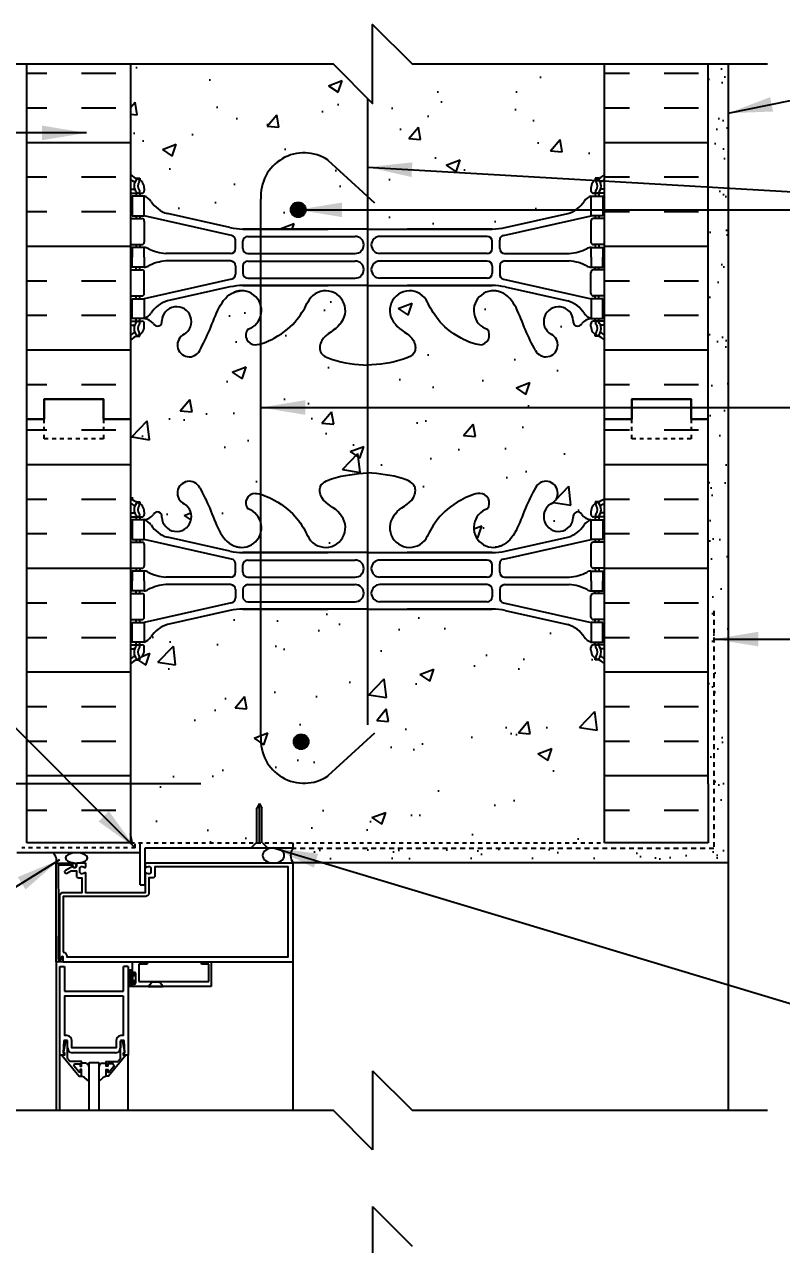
# Model space of a CAD drawing. Header units: inches. Extents: x -6.4 to 48.3, y 55.7 to 149.3.
# Drawn here: x 12.73 to 31.9, y 118.05 to 148.94 of the extents above; entities that cross this region are included whole.
import ezdxf

# ---------------------------------------------------------------- set-up
doc = ezdxf.new("R2010")
doc.units = ezdxf.units.IN
doc.header["$LTSCALE"] = 0.5
doc.header["$MEASUREMENT"] = 0
doc.linetypes.add('DASHED2', pattern=[0.375, 0.25, -0.125])
for name, color, linetype in [('HATCH', 12, 'Continuous'), ('LINE18', 9, 'Continuous'), ('line25', 2, 'Continuous'), ('LINE50', 5, 'Continuous'), ('LINE65', 3, 'Continuous'), ('LINE9', 9, 'Continuous'), ('TEXT', 4, 'Continuous'), ('Web_Edge', 9, 'Continuous')]:
    doc.layers.add(name, color=color, linetype=linetype)
doc.styles.add('DIM', font='romans.shx', dxfattribs={"width": 0.7})
doc.dimstyles.new('ext_12', dxfattribs={"dimscale": 12, "dimtxt": 0.09375, "dimasz": 0.09375, "dimexe": 0.09375, "dimexo": 0.0625, "dimgap": 0.0625, "dimtad": 1, "dimdec": 1, "dimzin": 2, "dimdsep": 46, "dimlunit": 4, "dimtxsty": 'DIM', "dimcen": 0.09, "dimdle": 0.09375, "dimclrt": 4, "dimadec": 0, "dimazin": 0, "dimtfac": 1, "dimtdec": 1, "dimtmove": 1, "dimatfit": 3, "dimfxl": 1, "dimfrac": 2, "dimtolj": 1, "dimtzin": 0, "dimarcsym": 0})
doc.dimstyles.new('ext_8', dxfattribs={"dimscale": 8, "dimtxt": 0.09375, "dimasz": 0.09375, "dimexe": 0.09375, "dimexo": 0.0625, "dimgap": 0.0625, "dimtad": 1, "dimdec": 1, "dimzin": 3, "dimdsep": 46, "dimlunit": 4, "dimtxsty": 'DIM', "dimcen": 0.09, "dimdle": 0.09375, "dimclrt": 4, "dimadec": 0, "dimazin": 0, "dimtfac": 1, "dimtdec": 1, "dimtmove": 2, "dimatfit": 3, "dimfxl": 1, "dimfrac": 2, "dimtolj": 1, "dimtzin": 0, "dimarcsym": 0})

# ---------------------------------------------------------------- blocks, each defined once
blk = doc.blocks.new('*D4')
at = {"layer": 'Defpoints', "color": 0, "transparency": 16777216}
for p in [(11.01, 129.715), (17.698, 129.715), (12.541, 128.215)]:
    blk.add_point(p, dxfattribs=at)
at = {"layer": 'TEXT', "color": 0, "lineweight": -2, "transparency": 16777216}
for p, q in [((11.01, 130.465), (11.01, 131.215)), ((17.198, 129.715), (10.26, 129.715)), ((11.01, 128.215), (11.01, 129.715)), ((12.041, 128.215), (10.26, 128.215)), ((11.01, 127.465), (11.01, 126.715))]:
    blk.add_line(p, q, dxfattribs=at)
at = {"layer": 'TEXT', "color": 0, "transparency": 16777216}
for points in [[(10.885, 130.465), (11.135, 130.465), (11.01, 129.715)], [(10.885, 127.465), (11.135, 127.465), (11.01, 128.215)]]:
    blk.add_solid(points, dxfattribs=at)
at = {"layer": 'TEXT', "color": 4, "transparency": 16777216, "insert": (8.574, 128.965), "char_height": 0.75, "attachment_point": 5, "rotation": 90, "style": 'DIM'}
blk.add_mtext('\\A1;1 1/2" \\P (38mm)MIN. \\PCOVER', dxfattribs=at)

msp = doc.modelspace()

# ---------------------------------------------------------------- hatches: boundary and pattern name
at = {"layer": 'HATCH'}
h = msp.add_hatch(dxfattribs=at)
h.set_pattern_fill('AR-CONC', color=256, scale=0.5)
h.paths.add_polyline_path([(27.416, 132.752, 0.088416), (27.27, 132.85), (27.18, 132.85), (27.18, 132.891, -0.249069), (27.07, 133.098), (27.07, 133.166, -0.414214), (27.133, 133.228), (27.18, 133.228), (27.18, 133.298), (27.075, 133.298, -0.155529), (26.899, 133.433, 0.180914), (26.482, 133.744), (24.901, 134.097, 0.054974), (24.574, 134.133), (21.416, 134.133), (18.258, 134.133, 0.054974), (17.931, 134.097), (16.351, 133.744, 0.180914), (15.933, 133.433, -0.155529), (15.757, 133.298), (15.652, 133.298), (15.652, 133.228), (15.7, 133.228, -0.414214), (15.762, 133.166), (15.762, 133.098, -0.249069), (15.652, 132.891), (15.652, 132.85), (15.562, 132.85, 0.088416), (15.416, 132.752), (15.416, 128.215), (18.616, 128.215), (18.616, 129.095), (18.679, 129.215), (18.741, 129.095), (18.741, 128.215), (27.416, 128.215)])
edge = h.paths.add_edge_path()
edge.add_arc((27.07, 140.584), 0.5, 46.2109, 66.4218)
edge.add_line((27.27, 141.042), (27.18, 141.042))
edge.add_line((27.18, 141.042), (27.18, 141.084))
edge.add_arc((27.32, 141.291), 0.25, 180, 235.9442, ccw=False)
edge.add_line((27.07, 141.291), (27.07, 141.358))
edge.add_arc((27.133, 141.358), 0.0625, 90, 180, ccw=False)
edge.add_line((27.133, 141.421), (27.18, 141.421))
edge.add_line((27.18, 141.421), (27.18, 141.491))
edge.add_line((27.18, 141.491), (27.075, 141.491))
edge.add_arc((27.113, 141.141), 0.352, 96.1291, 141.5331)
edge.add_arc((26.735, 141.41), 0.113, 167.8156, 334.0569, ccw=False)
edge.add_arc((26.25, 141.414), 0.375, 2.9237, 239.8675)
edge.add_arc((25.93, 140.821), 0.3, -152.403, 63.9425, ccw=False)
edge.add_spline(control_points=[(25.664, 140.682), (25.578, 140.848), (25.325, 141.339), (25.131, 142.019), (24.805, 142.15)], knot_values=[0, 0, 0, 0, 0.579211, 1.703896, 1.703896, 1.703896, 1.703896], degree=3, periodic=0)
edge.add_spline(control_points=[(24.805, 142.15), (24.756, 142.17), (24.701, 142.182), (24.645, 142.191)], knot_values=[1.703896, 1.703896, 1.703896, 1.703896, 1.875321, 1.875321, 1.875321, 1.875321], degree=3, periodic=0)
edge.add_arc((24.604, 141.692), 0.5, 85.2926, 251.7937)
edge.add_arc((24.257, 141.068), 0.242, -90, 38.2327, ccw=False)
edge.add_spline(control_points=[(24.257, 140.826), (24.136, 140.824), (23.317, 141.175), (23.072, 141.622), (22.932, 141.902)], knot_values=[0.038125, 0.038125, 0.038125, 0.038125, 0.320663, 1.237398, 1.237398, 1.237398, 1.237398], degree=3, periodic=0)
edge.add_spline(control_points=[(22.923, 141.921), (22.926, 141.915), (22.929, 141.909), (22.932, 141.902)], knot_values=[1.237398, 1.237398, 1.237398, 1.237398, 1.258119, 1.258119, 1.258119, 1.258119], degree=3, periodic=0)
edge.add_arc((22.479, 141.692), 0.5, 28.0183, 224.1875)
edge.add_spline(control_points=[(22.12, 141.344), (22.228, 141.181), (22.588, 141.09), (22.664, 140.595), (22.116, 140.359), (21.712, 140.33), (21.416, 140.309)], knot_values=[0.229407, 0.229407, 0.229407, 0.229407, 0.844432, 1.128849, 1.464331, 2.389004, 2.389004, 2.389004, 2.389004], degree=3, periodic=0)
edge.add_spline(control_points=[(21.416, 140.309), (21.12, 140.33), (20.716, 140.359), (20.168, 140.595), (20.245, 141.09), (20.605, 141.181), (20.712, 141.344)], knot_values=[0.229407, 0.229407, 0.229407, 0.229407, 1.15408, 1.489562, 1.773979, 2.389004, 2.389004, 2.389004, 2.389004], degree=3, periodic=0)
edge.add_arc((20.354, 141.692), 0.5, 315.8125, 511.9817)
edge.add_spline(control_points=[(19.909, 141.921), (19.906, 141.915), (19.903, 141.909), (19.9, 141.902)], knot_values=[1.237398, 1.237398, 1.237398, 1.237398, 1.258119, 1.258119, 1.258119, 1.258119], degree=3, periodic=0)
edge.add_spline(control_points=[(19.9, 141.902), (19.76, 141.622), (19.515, 141.175), (18.696, 140.824), (18.575, 140.826)], knot_values=[0.038125, 0.038125, 0.038125, 0.038125, 0.95486, 1.237398, 1.237398, 1.237398, 1.237398], degree=3, periodic=0)
edge.add_arc((18.575, 141.068), 0.242, 141.7673, 270, ccw=False)
edge.add_arc((18.229, 141.692), 0.5, 288.2063, 454.7074)
edge.add_spline(control_points=[(18.188, 142.191), (18.131, 142.182), (18.077, 142.17), (18.027, 142.15)], knot_values=[1.703896, 1.703896, 1.703896, 1.703896, 1.875321, 1.875321, 1.875321, 1.875321], degree=3, periodic=0)
edge.add_spline(control_points=[(18.027, 142.15), (17.701, 142.019), (17.507, 141.339), (17.254, 140.848), (17.168, 140.682)], knot_values=[0, 0, 0, 0, 1.124685, 1.703896, 1.703896, 1.703896, 1.703896], degree=3, periodic=0)
edge.add_arc((16.902, 140.821), 0.3, 116.0575, 333.0631, ccw=False)
edge.add_arc((16.582, 141.414), 0.375, 300.1325, 537.0763)
edge.add_arc((16.097, 141.41), 0.113, -154.0569, 12.1844, ccw=False)
edge.add_arc((15.72, 141.141), 0.352, 38.4669, 83.8709)
edge.add_line((15.757, 141.491), (15.652, 141.491))
edge.add_line((15.652, 141.491), (15.652, 141.421))
edge.add_line((15.652, 141.421), (15.7, 141.421))
edge.add_arc((15.7, 141.358), 0.0625, 0, 90, ccw=False)
edge.add_line((15.762, 141.358), (15.762, 141.291))
edge.add_arc((15.512, 141.291), 0.25, 304.0558, 360, ccw=False)
edge.add_line((15.652, 141.084), (15.652, 141.042))
edge.add_line((15.652, 141.042), (15.562, 141.042))
edge.add_arc((15.762, 140.584), 0.5, 113.5782, 133.7891)
edge.add_line((15.416, 140.945), (15.416, 138.945))
edge.add_line((15.416, 138.945), (15.416, 136.945))
edge.add_arc((15.762, 137.306), 0.5, 226.2109, 246.4218)
edge.add_line((15.562, 136.847), (15.652, 136.847))
edge.add_line((15.652, 136.847), (15.652, 136.806))
edge.add_arc((15.512, 136.598), 0.25, 0, 55.9442, ccw=False)
edge.add_line((15.762, 136.598), (15.762, 136.531))
edge.add_arc((15.7, 136.531), 0.0625, -90, 0, ccw=False)
edge.add_line((15.7, 136.468), (15.652, 136.468))
edge.add_line((15.652, 136.468), (15.652, 136.398))
edge.add_line((15.652, 136.398), (15.757, 136.398))
edge.add_arc((15.72, 136.748), 0.352, 276.1291, 321.5331)
edge.add_arc((16.097, 136.48), 0.113, -12.1844, 154.0569, ccw=False)
edge.add_arc((16.582, 136.475), 0.375, 182.9237, 419.8675)
edge.add_arc((16.902, 137.069), 0.3, 27.597, 243.9425, ccw=False)
edge.add_spline(control_points=[(17.168, 137.208), (17.254, 137.041), (17.507, 136.551), (17.701, 135.87), (18.027, 135.739)], knot_values=[0, 0, 0, 0, 0.579211, 1.703896, 1.703896, 1.703896, 1.703896], degree=3, periodic=0)
edge.add_spline(control_points=[(18.027, 135.739), (18.077, 135.719), (18.131, 135.707), (18.188, 135.699)], knot_values=[1.703896, 1.703896, 1.703896, 1.703896, 1.875321, 1.875321, 1.875321, 1.875321], degree=3, periodic=0)
edge.add_arc((18.229, 136.197), 0.5, 265.2926, 431.7937)
edge.add_arc((18.575, 136.822), 0.242, 90, 218.2327, ccw=False)
edge.add_spline(control_points=[(18.575, 137.064), (18.696, 137.066), (19.515, 136.714), (19.76, 136.267), (19.9, 135.987)], knot_values=[0.038125, 0.038125, 0.038125, 0.038125, 0.320663, 1.237398, 1.237398, 1.237398, 1.237398], degree=3, periodic=0)
edge.add_spline(control_points=[(19.909, 135.968), (19.906, 135.974), (19.903, 135.981), (19.9, 135.987)], knot_values=[1.237398, 1.237398, 1.237398, 1.237398, 1.258119, 1.258119, 1.258119, 1.258119], degree=3, periodic=0)
edge.add_arc((20.354, 136.197), 0.5, 208.0183, 404.1875)
edge.add_spline(control_points=[(20.712, 136.545), (20.605, 136.708), (20.245, 136.799), (20.168, 137.295), (20.716, 137.53), (21.12, 137.559), (21.416, 137.58)], knot_values=[0.229407, 0.229407, 0.229407, 0.229407, 0.844432, 1.128849, 1.464331, 2.389004, 2.389004, 2.389004, 2.389004], degree=3, periodic=0)
edge.add_spline(control_points=[(21.416, 137.58), (21.712, 137.559), (22.116, 137.53), (22.664, 137.295), (22.588, 136.799), (22.228, 136.708), (22.12, 136.545)], knot_values=[0.229407, 0.229407, 0.229407, 0.229407, 1.15408, 1.489562, 1.773979, 2.389004, 2.389004, 2.389004, 2.389004], degree=3, periodic=0)
edge.add_arc((22.479, 136.197), 0.5, 135.8125, 331.9817)
edge.add_spline(control_points=[(22.923, 135.968), (22.926, 135.974), (22.929, 135.981), (22.932, 135.987)], knot_values=[1.237398, 1.237398, 1.237398, 1.237398, 1.258119, 1.258119, 1.258119, 1.258119], degree=3, periodic=0)
edge.add_spline(control_points=[(22.932, 135.987), (23.072, 136.267), (23.317, 136.714), (24.136, 137.066), (24.257, 137.064)], knot_values=[0.038125, 0.038125, 0.038125, 0.038125, 0.95486, 1.237398, 1.237398, 1.237398, 1.237398], degree=3, periodic=0)
edge.add_arc((24.257, 136.822), 0.242, -38.2327, 90, ccw=False)
edge.add_arc((24.604, 136.197), 0.5, 108.2063, 274.7074)
edge.add_spline(control_points=[(24.645, 135.699), (24.701, 135.707), (24.756, 135.719), (24.805, 135.739)], knot_values=[1.703896, 1.703896, 1.703896, 1.703896, 1.875321, 1.875321, 1.875321, 1.875321], degree=3, periodic=0)
edge.add_spline(control_points=[(24.805, 135.739), (25.131, 135.87), (25.325, 136.551), (25.578, 137.041), (25.664, 137.208)], knot_values=[0, 0, 0, 0, 1.124685, 1.703896, 1.703896, 1.703896, 1.703896], degree=3, periodic=0)
edge.add_arc((25.93, 137.069), 0.3, -63.9425, 153.0631, ccw=False)
edge.add_arc((26.25, 136.475), 0.375, 120.1325, 357.0763)
edge.add_arc((26.735, 136.48), 0.113, 25.9431, 192.1844, ccw=False)
edge.add_arc((27.113, 136.748), 0.352, 218.4669, 263.8709)
edge.add_line((27.075, 136.398), (27.18, 136.398))
edge.add_line((27.18, 136.398), (27.18, 136.468))
edge.add_line((27.18, 136.468), (27.133, 136.468))
edge.add_arc((27.133, 136.531), 0.0625, 180, 270, ccw=False)
edge.add_line((27.07, 136.531), (27.07, 136.598))
edge.add_arc((27.32, 136.598), 0.25, 124.0558, 180, ccw=False)
edge.add_line((27.18, 136.806), (27.18, 136.847))
edge.add_line((27.18, 136.847), (27.27, 136.847))
edge.add_arc((27.07, 137.306), 0.5, 293.5782, 313.7891)
edge.add_line((27.416, 136.945), (27.416, 138.945))
edge.add_line((27.416, 138.945), (27.416, 140.945))
h.paths.add_polyline_path([(27.416, 147.936), (22.541, 147.936), (21.541, 148.936), (21.541, 146.936), (20.541, 147.936), (15.416, 147.936), (15.416, 145.137, 0.088416), (15.562, 145.04), (15.652, 145.04), (15.652, 144.998, -0.249069), (15.762, 144.791), (15.762, 144.723, -0.414214), (15.7, 144.661), (15.652, 144.661), (15.652, 144.591), (15.757, 144.591, -0.168672), (15.943, 144.441, 0.17445), (16.351, 144.145), (17.931, 143.792, 0.054974), (18.258, 143.756), (21.416, 143.756), (24.574, 143.756, 0.054974), (24.901, 143.792), (26.482, 144.145, 0.17445), (26.889, 144.441, -0.168672), (27.075, 144.591), (27.18, 144.591), (27.18, 144.661), (27.133, 144.661, -0.414214), (27.07, 144.723), (27.07, 144.791, -0.249069), (27.18, 144.998), (27.18, 145.04), (27.27, 145.04, 0.088416), (27.416, 145.137)])
h = msp.add_hatch(dxfattribs=at)
h.set_pattern_fill('AR-SAND', color=256, scale=0.5, style=0)
h.set_pattern_definition([(37.5, (-2805.8135, -357.8431), (-0.03149668, 0.96341188), [0, -0.76, 0, -0.85, 0, -0.8125]), (7.5, (-2805.8135, -357.8431), (0.88488835, 1.41107303), [0, -0.41, 0, -0.685, 0, -0.2625]), (327.5, (-2806.4285, -357.8431), (1.55707093, 0.00282953), [0, -0.25, 0, -0.9, 0, -1.175]), (317.5, (-2806.4285, -357.8431), (1.5030633, 0.4388378), [0, -0.125, 0, -0.59, 0, -0.675])])
h.paths.add_polyline_path([(30.541, 135.002), (30.041, 135.002), (30.041, 129.702), (30.541, 129.702)])
h.paths.add_polyline_path([(30.041, 135.002), (30.541, 135.002), (30.541, 139.239), (30.041, 139.239), (30.041, 138.945)])
h.paths.add_polyline_path([(30.041, 139.239), (30.541, 139.239), (30.541, 147.936), (30.041, 147.936)])
h = msp.add_hatch(dxfattribs=at)
h.set_pattern_fill('AR-SAND', color=256, scale=0.5, style=0)
h.set_pattern_definition([(37.5, (2, 0), (-0.0314967, 0.963412), [0, -0.76, 0, -0.85, 0, -0.8125]), (7.5, (2, 0), (0.884888, 1.411073), [0, -0.41, 0, -0.685, 0, -0.2625]), (327.5, (1.385, 0), (1.557071, 0.0028295), [0, -0.25, 0, -0.9, 0, -1.175]), (317.5, (1.385, 0), (1.503063, 0.438838), [0, -0.125, 0, -0.59, 0, -0.675])])
h.paths.add_polyline_path([(30.541, 127.715), (30.541, 130.382), (30.185, 130.382), (30.185, 128.07), (21.517, 128.07, 0.312801), (21.526, 127.715)])
h = msp.add_hatch(dxfattribs=at)
h.set_pattern_fill('AR-SAND', color=256, scale=0.5, style=0)
h.paths.add_polyline_path([(22.168, 128.07), (19.517, 128.07, 0.312801), (19.526, 127.715), (22.301, 127.715)])
at = {"layer": 'LINE65'}
for points in [[(19.848, 144.242, 1), (19.473, 144.242, 1)], [(19.921, 130.776, 1), (19.546, 130.776, 1)]]:
    msp.add_hatch(color=256, dxfattribs=at).paths.add_polyline_path(points)

# ---------------------------------------------------------------- linework, layer by layer
at = {"layer": 'HATCH'}
for p, q in [((12.791, 147.698), (13.296, 147.698)), ((14.171, 147.698), (15.046, 147.698)), ((27.416, 147.698), (28.046, 147.698)), ((28.921, 147.698), (29.796, 147.698)), ((12.791, 146.823), (13.296, 146.823)), ((14.171, 146.823), (15.046, 146.823)), ((27.416, 146.823), (28.046, 146.823)), ((28.921, 146.823), (29.796, 146.823)), ((19.268, 146.469), (19.268, 146.469)), ((12.791, 145.948), (15.416, 145.948)), ((27.416, 145.948), (30.041, 145.948)), ((12.791, 145.073), (13.296, 145.073)), ((14.171, 145.073), (15.046, 145.073)), ((27.416, 145.073), (28.046, 145.073)), ((28.921, 145.073), (29.796, 145.073)), ((12.791, 144.198), (13.296, 144.198)), ((14.171, 144.198), (15.046, 144.198)), ((27.416, 144.198), (28.046, 144.198)), ((28.921, 144.198), (29.796, 144.198)), ((12.791, 143.323), (15.416, 143.323)), ((27.416, 143.323), (30.041, 143.323)), ((12.791, 142.448), (13.296, 142.448)), ((14.171, 142.448), (15.046, 142.448)), ((27.416, 142.448), (28.046, 142.448)), ((28.921, 142.448), (29.796, 142.448)), ((12.791, 141.573), (13.296, 141.573)), ((14.171, 141.573), (15.046, 141.573)), ((27.416, 141.573), (28.046, 141.573)), ((28.921, 141.573), (29.796, 141.573)), ((12.791, 140.698), (15.416, 140.698)), ((27.416, 140.698), (30.041, 140.698)), ((12.791, 139.823), (13.296, 139.823)), ((14.171, 139.823), (15.046, 139.823)), ((27.416, 139.823), (28.046, 139.823)), ((28.921, 139.823), (29.796, 139.823)), ((12.791, 138.948), (13.229, 138.948)), ((14.729, 138.948), (15.046, 138.948)), ((27.416, 138.948), (28.046, 138.948)), ((29.604, 138.948), (29.796, 138.948)), ((12.791, 138.669), (13.296, 138.669)), ((14.171, 138.669), (15.046, 138.669)), ((27.416, 138.669), (28.046, 138.669)), ((28.921, 138.669), (29.796, 138.669)), ((12.791, 137.794), (15.416, 137.794)), ((27.416, 137.794), (30.041, 137.794)), ((12.791, 136.919), (13.296, 136.919)), ((14.171, 136.919), (15.046, 136.919)), ((27.416, 136.919), (28.046, 136.919)), ((28.921, 136.919), (29.796, 136.919)), ((12.791, 136.044), (13.296, 136.044)), ((14.171, 136.044), (15.046, 136.044)), ((27.416, 136.044), (28.046, 136.044)), ((28.921, 136.044), (29.796, 136.044)), ((12.791, 135.169), (15.416, 135.169)), ((27.416, 135.169), (30.041, 135.169)), ((12.791, 134.294), (13.296, 134.294)), ((14.171, 134.294), (15.046, 134.294)), ((27.416, 134.294), (28.046, 134.294)), ((28.921, 134.294), (29.796, 134.294)), ((12.791, 133.419), (13.296, 133.419)), ((14.171, 133.419), (15.046, 133.419)), ((27.416, 133.419), (28.046, 133.419)), ((28.921, 133.419), (29.796, 133.419)), ((12.791, 132.544), (15.416, 132.544)), ((27.416, 132.544), (30.041, 132.544)), ((12.791, 131.669), (13.296, 131.669)), ((14.171, 131.669), (15.046, 131.669)), ((27.416, 131.669), (28.046, 131.669)), ((28.921, 131.669), (29.796, 131.669)), ((12.791, 130.794), (13.296, 130.794)), ((14.171, 130.794), (15.046, 130.794)), ((27.416, 130.794), (28.046, 130.794)), ((28.921, 130.794), (29.796, 130.794)), ((12.791, 129.919), (15.416, 129.919)), ((27.416, 129.919), (30.041, 129.919)), ((18.679, 128.215), (18.679, 129.215)), ((12.791, 129.044), (13.296, 129.044)), ((14.171, 129.044), (15.046, 129.044)), ((27.416, 129.044), (28.046, 129.044)), ((28.921, 129.044), (29.796, 129.044))]:
    msp.add_line(p, q, dxfattribs=at)
at = {"layer": 'HATCH', "color": 4, "linetype": 'DASHED2', "ltscale": 0.5}
for p, q in [((15.416, 128.215), (27.416, 128.215)), ((15.536, 128.09), (15.536, 128.215)), ((15.536, 128.09), (12.666, 128.09))]:
    msp.add_line(p, q, dxfattribs=at)
at = {"layer": 'HATCH', "color": 12}
for p, q in [((13.532, 125.206), (13.532, 121.448)), ((19.532, 121.448), (19.532, 125.206)), ((13.628, 121.448), (13.628, 122.841)), ((15.352, 121.448), (15.352, 122.841))]:
    msp.add_line(p, q, dxfattribs=at)
at = {"layer": 'HATCH', "color": 12, "linetype": 'Continuous'}
for p, q in [((14.276, 122.638), (14.177, 122.638)), ((14.321, 122.626), (14.276, 122.638)), ((14.321, 122.626), (14.276, 122.638)), ((14.704, 122.638), (14.659, 122.626)), ((14.704, 122.638), (14.659, 122.626)), ((14.704, 122.638), (14.802, 122.638)), ((14.353, 122.594), (14.321, 122.626)), ((14.353, 122.594), (14.321, 122.626)), ((14.365, 122.549), (14.353, 122.594)), ((14.365, 122.549), (14.353, 122.594)), ((14.627, 122.594), (14.615, 122.549)), ((14.627, 122.594), (14.615, 122.549)), ((14.659, 122.626), (14.627, 122.594)), ((14.659, 122.626), (14.627, 122.594)), ((14.254, 122.275), (14.177, 122.312)), ((14.254, 122.275), (14.177, 122.312)), ((14.365, 122.178), (14.254, 122.275)), ((14.319, 122.218), (14.254, 122.275)), ((14.725, 122.275), (14.615, 122.179)), ((14.725, 122.275), (14.66, 122.218)), ((14.803, 122.312), (14.725, 122.275)), ((14.803, 122.312), (14.725, 122.275))]:
    msp.add_line(p, q, dxfattribs=at)
at = {"layer": 'HATCH', "color": 6, "linetype": 'DASHED2'}
msp.add_lwpolyline([(30.185, 134.088), (30.185, 128.07), (19.517, 128.07)], dxfattribs=at)
at = {"layer": 'LINE18'}
for p, q in [((18.679, 129.215), (18.616, 129.095)), ((18.679, 129.215), (18.741, 129.095)), ((18.616, 128.215), (18.616, 129.095)), ((18.741, 128.215), (18.741, 129.095)), ((15.657, 127.152), (15.657, 128.215)), ((18.597, 128.215), (18.472, 128.09)), ((18.76, 128.215), (18.885, 128.09)), ((19.532, 128.09), (19.532, 128.215)), ((15.657, 127.965), (12.541, 127.965)), ((15.782, 127.152), (15.782, 128.09)), ((15.782, 128.09), (19.532, 128.09)), ((30.541, 127.715), (30.541, 121.448)), ((15.657, 127.152), (15.782, 127.152)), ((15.459, 125.206), (15.834, 125.2)), ((15.459, 125.206), (15.459, 124.898)), ((15.625, 125.144), (15.625, 124.706)), ((15.834, 125.144), (15.625, 125.144)), ((15.834, 125.2), (15.834, 125.144)), ((17.209, 125.202), (17.459, 125.206)), ((17.209, 125.144), (17.209, 125.202)), ((17.397, 125.144), (17.209, 125.144)), ((17.397, 124.706), (17.397, 125.144)), ((17.459, 125.206), (17.459, 124.581)), ((13.628, 122.841), (13.628, 125.091)), ((13.628, 125.091), (13.74, 125.091)), ((13.74, 125.091), (13.74, 124.466)), ((15.24, 124.466), (15.24, 125.091)), ((15.352, 125.091), (15.24, 125.091)), ((15.352, 125.091), (15.352, 122.841)), ((15.365, 124.947), (15.365, 124.635)), ((15.385, 124.947), (15.385, 124.635)), ((15.439, 124.947), (15.439, 124.635)), ((15.459, 124.947), (15.459, 124.635)), ((15.518, 124.868), (15.459, 124.868)), ((15.533, 124.853), (15.477, 124.853)), ((15.477, 124.729), (15.477, 124.853)), ((15.493, 124.898), (15.493, 124.916)), ((15.518, 124.868), (15.518, 124.926)), ((15.533, 124.926), (15.518, 124.926)), ((15.533, 124.853), (15.533, 124.926)), ((15.539, 124.916), (15.539, 124.666)), ((15.459, 124.714), (15.518, 124.714)), ((15.459, 124.684), (15.459, 124.612)), ((15.477, 124.729), (15.533, 124.729)), ((17.459, 124.581), (15.49, 124.581)), ((15.493, 124.666), (15.493, 124.684)), ((15.518, 124.656), (15.518, 124.714)), ((15.518, 124.656), (15.533, 124.656)), ((15.533, 124.656), (15.533, 124.729)), ((15.625, 124.706), (17.397, 124.706)), ((15.86, 124.581), (15.958, 124.693)), ((15.86, 124.581), (16.245, 124.581)), ((16.148, 124.693), (15.958, 124.693)), ((16.245, 124.581), (16.148, 124.693)), ((13.74, 124.466), (15.24, 124.466)), ((13.724, 123.215), (13.708, 122.891)), ((13.818, 123.215), (13.724, 123.215)), ((13.818, 123.029), (13.818, 123.215)), ((13.818, 123.029), (13.835, 122.966)), ((13.835, 122.966), (13.88, 122.921)), ((15.1, 122.921), (15.145, 122.966)), ((15.145, 122.966), (15.162, 123.029)), ((15.162, 123.215), (15.162, 123.029)), ((15.256, 123.215), (15.162, 123.215)), ((15.272, 122.891), (15.256, 123.215)), ((13.74, 122.841), (13.628, 122.841)), ((13.708, 122.891), (13.74, 122.891)), ((13.74, 122.891), (13.74, 122.841)), ((13.88, 122.921), (13.943, 122.904)), ((15.037, 122.904), (13.943, 122.904)), ((14.365, 121.448), (14.365, 122.654)), ((14.365, 122.654), (14.615, 122.654)), ((14.615, 122.654), (14.615, 121.448)), ((15.037, 122.904), (15.1, 122.921)), ((15.24, 122.841), (15.24, 122.891)), ((15.24, 122.891), (15.272, 122.891)), ((15.352, 122.841), (15.24, 122.841))]:
    msp.add_line(p, q, dxfattribs=at)
msp.add_lwpolyline([(11.541, 147.936), (20.541, 147.936), (21.541, 146.936), (21.541, 148.936), (22.541, 147.936), (31.541, 147.936)], dxfattribs=at)
for points in [[(13.582, 125.266), (13.655, 125.266), (13.666, 125.307, -0.339454), (13.685, 125.321), (13.695, 125.321), (13.695, 125.206), (13.532, 125.206), (13.532, 127.706), (13.976, 127.706, -0.414214), (14.036, 127.646), (14.036, 127.626, -1), (13.956, 127.626), (13.956, 127.656), (13.582, 127.656), (13.592, 126.456)], [(14.132, 127.57, -0.414214), (14.182, 127.62), (14.192, 127.62, -0.199773), (14.256, 127.594, 0.669376), (14.282, 127.604), (14.282, 127.686, 0.414214), (14.262, 127.706), (14.076, 127.706, 0.414214), (14.046, 127.676), (14.046, 127.636, -0.84909), (13.949, 127.62), (13.766, 127.515, 1), (13.806, 127.446), (13.911, 127.506), (14.046, 127.506), (14.046, 127.392, 0.414214), (14.106, 127.332), (14.182, 127.332), (14.182, 126.956), (13.713, 126.956, 0.414214), (13.613, 126.856), (13.613, 125.267), (13.653, 125.267), (13.671, 125.334, -0.876976), (13.703, 125.33), (13.703, 125.206), (19.532, 125.206), (19.532, 127.706), (15.802, 127.706, 0.414214), (15.782, 127.686), (15.782, 127.604, 0.669376), (15.808, 127.594, -0.199773), (15.871, 127.62), (15.882, 127.62, -0.414214), (15.932, 127.57), (15.932, 127.482, -0.414214), (15.882, 127.432), (15.871, 127.432, -0.199773), (15.808, 127.459, 0.669376), (15.782, 127.448), (15.782, 126.956), (14.282, 126.956), (14.282, 127.448, 0.669376), (14.256, 127.459, -0.199773), (14.192, 127.432), (14.182, 127.432, -0.414214), (14.132, 127.482)], [(13.713, 125.446, -0.414214), (13.803, 125.356), (13.803, 125.331), (19.407, 125.331), (19.407, 127.606), (16.032, 127.606), (16.032, 127.391, -0.414214), (15.972, 127.331), (15.882, 127.331), (15.882, 126.956, -0.414214), (15.782, 126.856), (13.713, 126.856)]]:
    msp.add_lwpolyline(points, format="xyb", close=True, dxfattribs=at)
for points in [[(15.227, 124.341), (15.227, 123.34), (15.178, 123.34), (15.178, 123.34), (15.115, 123.323), (15.07, 123.278), (15.053, 123.215), (15.053, 123.215), (15.053, 123.029), (13.927, 123.029), (13.927, 123.215), (13.927, 123.215), (13.91, 123.278), (13.865, 123.323), (13.802, 123.34), (13.802, 123.34), (13.753, 123.34), (13.753, 124.341), (14.177, 124.341)], [(13.68, 122.841), (14.119, 122.311), (14.177, 122.311), (14.177, 122.48), (14.137, 122.48), (14.137, 122.408), (14.114, 122.408), (13.977, 122.571), (14.002, 122.623), (14.137, 122.623), (14.137, 122.564), (14.177, 122.564), (14.177, 122.682), (13.884, 122.682), (13.818, 122.761), (13.818, 123.197), (13.766, 123.197), (13.717, 122.925), (13.717, 122.905), (13.74, 122.905), (13.74, 122.841)], [(15.3, 122.841), (14.86, 122.311), (14.802, 122.311), (14.802, 122.48), (14.842, 122.48), (14.842, 122.408), (14.866, 122.408), (15.002, 122.571), (14.978, 122.623), (14.842, 122.623), (14.842, 122.564), (14.802, 122.564), (14.802, 122.682), (15.096, 122.682), (15.162, 122.761), (15.162, 123.197), (15.214, 123.197), (15.263, 122.925), (15.263, 122.905), (15.24, 122.905), (15.24, 122.841)]]:
    msp.add_lwpolyline(points, close=True, dxfattribs=at)
for centre, radius, start, end in [((13.269, 127.772), 0.271, 346.1181, 45.4506), ((19.777, 127.898), 0.311, 141.997, 218.003), ((15.412, 124.947), 0.047, 0, 180), ((15.412, 124.947), 0.027, 0, 180), ((15.476, 124.898), 0.017, 180, 0), ((15.516, 124.916), 0.023, 0, 180), ((15.412, 124.635), 0.047, 180, 0), ((15.412, 124.635), 0.027, 180, 0), ((15.476, 124.684), 0.017, 0, 180), ((15.49, 124.612), 0.031, 180, 270), ((15.516, 124.666), 0.023, 180, 0)]:
    msp.add_arc(centre, radius, start, end, dxfattribs=at)
for centre, major_axis, ratio in [((14.047, 127.836), (0.275, 0), 0.470366), ((19.033, 127.898), (-0.275, 0), 0.697927)]:
    msp.add_ellipse(centre, major_axis=major_axis, ratio=ratio, start_param=-4.712389, end_param=1.570796, dxfattribs=at)
at = {"layer": 'line25'}
for p, q in [((15.416, 147.936), (15.416, 138.945)), ((27.416, 138.945), (27.416, 147.936)), ((15.416, 138.945), (15.416, 128.215)), ((27.416, 128.215), (27.416, 138.945))]:
    msp.add_line(p, q, dxfattribs=at)
at = {"layer": 'line25', "color": 12}
msp.add_line((14.047, 127.685), (14.047, 127.706), dxfattribs=at)
at = {"layer": 'LINE50'}
for p, q in [((12.791, 138.945), (12.791, 147.936)), ((30.041, 138.945), (30.041, 147.936)), ((14.729, 139.445), (13.229, 139.445)), ((13.229, 139.445), (13.229, 138.945)), ((14.729, 138.945), (14.729, 139.445)), ((28.104, 138.945), (28.104, 139.445)), ((28.104, 139.445), (29.604, 139.445)), ((29.604, 139.445), (29.604, 138.945)), ((13.229, 138.945), (12.791, 138.945)), ((15.166, 138.945), (14.729, 138.945)), ((15.416, 138.945), (15.166, 138.945)), ((27.416, 138.945), (27.666, 138.945)), ((27.666, 138.945), (28.104, 138.945)), ((29.604, 138.945), (30.041, 138.945)), ((30.041, 129.715), (30.041, 128.215)), ((15.416, 128.215), (12.791, 128.215)), ((30.041, 128.215), (27.416, 128.215))]:
    msp.add_line(p, q, dxfattribs=at)
for points in [[(12.791, 128.215), (12.791, 138.945), (13.229, 138.945), (13.229, 139.445), (14.729, 139.445), (14.729, 138.945), (15.166, 138.945), (15.416, 138.945)], [(30.041, 129.715), (30.041, 138.945), (29.604, 138.945), (29.604, 139.445), (28.104, 139.445), (28.104, 138.945), (27.666, 138.945), (27.416, 138.945)]]:
    msp.add_lwpolyline(points, dxfattribs=at)
at = {"layer": 'LINE65'}
for p, q in [((21.416, 147.061), (21.416, 131.208)), ((20.414, 145.501), (21.594, 144.417)), ((18.715, 130.9), (18.715, 144.511)), ((21.594, 130.994), (20.414, 129.91))]:
    msp.add_line(p, q, dxfattribs=at)
for centre in [(19.66, 144.242), (19.734, 130.776)]:
    msp.add_circle(centre, 0.188, dxfattribs=at)
for centre, start, end in [((19.808, 144.589), 56.3696, 184.0932), ((19.808, 130.822), 175.9068, 303.6304)]:
    msp.add_arc(centre, 1.095, start, end, dxfattribs=at)
at = {"layer": 'LINE9'}
for p, q in [((30.541, 147.936), (30.541, 127.715)), ((30.541, 127.715), (19.526, 127.715)), ((21.541, 122.448), (21.541, 120.448)), ((21.541, 122.448), (22.541, 121.448)), ((11.541, 121.448), (20.541, 121.448)), ((21.541, 120.448), (20.541, 121.448)), ((22.541, 121.448), (31.541, 121.448)), ((21.541, 119.01), (21.541, 117.01)), ((21.541, 119.01), (22.541, 118.01))]:
    msp.add_line(p, q, dxfattribs=at)
at = {"layer": 'LINE9', "linetype": 'DASHED2', "ltscale": 0.15}
for points in [[(14.729, 138.945), (14.729, 138.945), (14.729, 138.445), (13.229, 138.445), (13.229, 138.945), (13.229, 138.945)], [(29.604, 138.945), (29.604, 138.945), (29.604, 138.445), (28.104, 138.445), (28.104, 138.945), (28.104, 138.945)]]:
    msp.add_lwpolyline(points, dxfattribs=at)
at = {"layer": 'Web_Edge'}
for p, q in [((15.562, 145.04), (15.652, 145.04)), ((15.652, 145.04), (15.652, 144.998)), ((27.27, 145.04), (27.18, 145.04)), ((27.18, 145.04), (27.18, 144.998)), ((15.416, 144.761), (15.494, 144.761)), ((15.416, 144.661), (15.7, 144.661)), ((15.562, 144.661), (15.562, 144.591)), ((15.652, 144.661), (15.652, 144.591)), ((15.762, 144.791), (15.762, 144.723)), ((27.07, 144.791), (27.07, 144.723)), ((27.416, 144.661), (27.133, 144.661)), ((27.18, 144.661), (27.18, 144.591)), ((27.27, 144.661), (27.27, 144.591)), ((27.416, 144.761), (27.338, 144.761)), ((15.416, 144.021), (15.7, 144.021)), ((15.562, 144.091), (15.562, 144.021)), ((15.652, 144.091), (15.652, 144.021)), ((17.975, 143.594), (15.757, 144.091)), ((15.762, 143.958), (15.762, 143.423)), ((17.931, 143.792), (16.351, 144.145)), ((24.858, 143.594), (27.075, 144.091)), ((24.901, 143.792), (26.482, 144.145)), ((27.07, 143.958), (27.07, 143.423)), ((27.416, 144.021), (27.133, 144.021)), ((27.18, 144.091), (27.18, 144.021)), ((27.27, 144.091), (27.27, 144.021)), ((18.258, 143.756), (20.416, 143.756)), ((21.416, 143.756), (18.258, 143.756)), ((21.416, 143.756), (24.574, 143.756)), ((24.574, 143.756), (22.416, 143.756)), ((15.416, 143.361), (15.7, 143.361)), ((15.562, 143.361), (15.562, 143.291)), ((15.652, 143.361), (15.652, 143.291)), ((18.072, 143.26), (18.072, 143.472)), ((18.26, 143.261), (18.26, 143.445)), ((18.385, 143.57), (21.104, 143.57)), ((24.447, 143.57), (21.728, 143.57)), ((24.572, 143.261), (24.572, 143.445)), ((24.76, 143.26), (24.76, 143.472)), ((27.416, 143.361), (27.133, 143.361)), ((27.18, 143.361), (27.18, 143.291)), ((27.27, 143.361), (27.27, 143.291)), ((17.947, 143.135), (16.31, 143.135)), ((18.385, 143.136), (21.104, 143.136)), ((24.447, 143.136), (21.728, 143.136)), ((24.885, 143.135), (26.522, 143.135)), ((15.416, 142.721), (15.7, 142.721)), ((15.562, 142.721), (15.562, 142.791)), ((15.652, 142.721), (15.652, 142.791)), ((17.947, 142.947), (16.31, 142.947)), ((18.072, 142.822), (18.072, 142.609)), ((18.26, 142.821), (18.26, 142.637)), ((18.385, 142.946), (21.104, 142.946)), ((24.447, 142.946), (21.728, 142.946)), ((24.572, 142.821), (24.572, 142.637)), ((24.76, 142.822), (24.76, 142.609)), ((24.885, 142.947), (26.522, 142.947)), ((27.416, 142.721), (27.133, 142.721)), ((27.18, 142.721), (27.18, 142.791)), ((27.27, 142.721), (27.27, 142.791)), ((17.975, 142.487), (15.757, 141.991)), ((15.762, 142.123), (15.762, 142.658)), ((18.385, 142.512), (21.104, 142.512)), ((24.447, 142.512), (21.728, 142.512)), ((24.858, 142.487), (27.075, 141.991)), ((27.07, 142.123), (27.07, 142.658)), ((17.931, 142.289), (16.351, 141.936)), ((18.258, 142.325), (20.416, 142.325)), ((21.416, 142.325), (18.258, 142.325)), ((21.416, 142.325), (24.574, 142.325)), ((24.574, 142.325), (22.416, 142.325)), ((24.901, 142.289), (26.482, 141.936)), ((15.416, 142.061), (15.7, 142.061)), ((15.562, 141.991), (15.562, 142.061)), ((15.652, 141.991), (15.652, 142.061)), ((27.416, 142.061), (27.133, 142.061)), ((27.18, 141.991), (27.18, 142.061)), ((27.27, 141.991), (27.27, 142.061)), ((15.562, 141.421), (15.562, 141.491)), ((15.652, 141.421), (15.652, 141.491)), ((27.18, 141.421), (27.18, 141.491)), ((27.27, 141.421), (27.27, 141.491)), ((15.416, 141.421), (15.7, 141.421)), ((15.416, 141.321), (15.494, 141.321)), ((15.762, 141.291), (15.762, 141.358)), ((27.07, 141.291), (27.07, 141.358)), ((27.416, 141.421), (27.133, 141.421)), ((27.416, 141.321), (27.338, 141.321)), ((15.562, 141.042), (15.652, 141.042)), ((15.652, 141.042), (15.652, 141.084)), ((27.18, 141.042), (27.18, 141.084)), ((27.27, 141.042), (27.18, 141.042)), ((15.562, 136.847), (15.652, 136.847)), ((15.652, 136.847), (15.652, 136.806)), ((27.27, 136.847), (27.18, 136.847)), ((27.18, 136.847), (27.18, 136.806)), ((15.416, 136.568), (15.494, 136.568)), ((15.762, 136.598), (15.762, 136.531)), ((27.07, 136.598), (27.07, 136.531)), ((27.416, 136.568), (27.338, 136.568)), ((15.416, 136.468), (15.7, 136.468)), ((15.562, 136.468), (15.562, 136.398)), ((15.652, 136.468), (15.652, 136.398)), ((27.416, 136.468), (27.133, 136.468)), ((27.18, 136.468), (27.18, 136.398)), ((27.27, 136.468), (27.27, 136.398)), ((17.931, 135.6), (16.351, 135.953)), ((24.901, 135.6), (26.482, 135.953)), ((15.416, 135.828), (15.7, 135.828)), ((15.562, 135.898), (15.562, 135.828)), ((15.652, 135.898), (15.652, 135.828)), ((17.975, 135.402), (15.757, 135.898)), ((15.762, 135.766), (15.762, 135.231)), ((24.858, 135.402), (27.075, 135.898)), ((27.07, 135.766), (27.07, 135.231)), ((27.416, 135.828), (27.133, 135.828)), ((27.18, 135.898), (27.18, 135.828)), ((27.27, 135.898), (27.27, 135.828)), ((18.258, 135.564), (20.416, 135.564)), ((21.416, 135.564), (18.258, 135.564)), ((18.385, 135.377), (21.104, 135.377)), ((21.416, 135.564), (24.574, 135.564)), ((24.447, 135.377), (21.728, 135.377)), ((24.574, 135.564), (22.416, 135.564)), ((15.416, 135.168), (15.7, 135.168)), ((15.562, 135.168), (15.562, 135.098)), ((15.652, 135.168), (15.652, 135.098)), ((18.072, 135.068), (18.072, 135.28)), ((18.26, 135.068), (18.26, 135.252)), ((24.572, 135.068), (24.572, 135.252)), ((24.76, 135.068), (24.76, 135.28)), ((27.416, 135.168), (27.133, 135.168)), ((27.18, 135.168), (27.18, 135.098)), ((27.27, 135.168), (27.27, 135.098)), ((17.947, 134.943), (16.31, 134.943)), ((17.947, 134.754), (16.31, 134.754)), ((18.385, 134.943), (21.104, 134.943)), ((18.385, 134.754), (21.104, 134.754)), ((24.447, 134.943), (21.728, 134.943)), ((24.447, 134.754), (21.728, 134.754)), ((24.885, 134.943), (26.522, 134.943)), ((24.885, 134.754), (26.522, 134.754)), ((15.416, 134.528), (15.7, 134.528)), ((15.562, 134.528), (15.562, 134.598)), ((15.652, 134.528), (15.652, 134.598)), ((15.762, 133.931), (15.762, 134.466)), ((18.072, 134.629), (18.072, 134.417)), ((18.26, 134.629), (18.26, 134.445)), ((24.572, 134.629), (24.572, 134.445)), ((24.76, 134.629), (24.76, 134.417)), ((27.07, 133.931), (27.07, 134.466)), ((27.416, 134.528), (27.133, 134.528)), ((27.18, 134.528), (27.18, 134.598)), ((27.27, 134.528), (27.27, 134.598)), ((17.975, 134.295), (15.757, 133.798)), ((17.931, 134.097), (16.351, 133.744)), ((18.258, 134.133), (20.416, 134.133)), ((21.416, 134.133), (18.258, 134.133)), ((18.385, 134.32), (21.104, 134.32)), ((21.416, 134.133), (24.574, 134.133)), ((24.447, 134.32), (21.728, 134.32)), ((24.574, 134.133), (22.416, 134.133)), ((24.858, 134.295), (27.075, 133.798)), ((24.901, 134.097), (26.482, 133.744)), ((15.416, 133.868), (15.7, 133.868)), ((15.562, 133.798), (15.562, 133.868)), ((15.652, 133.798), (15.652, 133.868)), ((27.416, 133.868), (27.133, 133.868)), ((27.18, 133.798), (27.18, 133.868)), ((27.27, 133.798), (27.27, 133.868)), ((15.416, 133.228), (15.7, 133.228)), ((15.562, 133.228), (15.562, 133.298)), ((15.652, 133.228), (15.652, 133.298)), ((15.762, 133.098), (15.762, 133.166)), ((27.07, 133.098), (27.07, 133.166)), ((27.416, 133.228), (27.133, 133.228)), ((27.18, 133.228), (27.18, 133.298)), ((27.27, 133.228), (27.27, 133.298)), ((15.416, 133.128), (15.494, 133.128)), ((15.562, 132.85), (15.652, 132.85)), ((15.652, 132.85), (15.652, 132.891)), ((27.18, 132.85), (27.18, 132.891)), ((27.27, 132.85), (27.18, 132.85)), ((27.416, 133.128), (27.338, 133.128))]:
    msp.add_line(p, q, dxfattribs=at)
for points in [[(15.457, 144.091), (15.757, 144.091), (15.757, 144.591), (15.457, 144.591)], [(27.375, 144.091), (27.075, 144.091), (27.075, 144.591), (27.375, 144.591)], [(15.457, 141.991), (15.757, 141.991), (15.757, 141.491), (15.457, 141.491)], [(27.375, 141.991), (27.075, 141.991), (27.075, 141.491), (27.375, 141.491)], [(15.457, 135.898), (15.757, 135.898), (15.757, 136.398), (15.457, 136.398)], [(27.375, 135.898), (27.075, 135.898), (27.075, 136.398), (27.375, 136.398)], [(15.457, 133.798), (15.757, 133.798), (15.757, 133.298), (15.457, 133.298)], [(27.375, 133.798), (27.075, 133.798), (27.075, 133.298), (27.375, 133.298)]]:
    msp.add_lwpolyline(points, close=True, dxfattribs=at)
for points in [[(15.757, 143.041), (15.757, 143.291), (15.457, 143.291), (15.457, 143.041)], [(15.757, 143.041), (15.757, 142.791), (15.457, 142.791), (15.457, 143.041)], [(27.075, 143.041), (27.075, 143.291), (27.375, 143.291), (27.375, 143.041)], [(27.075, 143.041), (27.075, 142.791), (27.375, 142.791), (27.375, 143.041)], [(15.757, 134.848), (15.757, 135.098), (15.457, 135.098), (15.457, 134.848)], [(27.075, 134.848), (27.075, 135.098), (27.375, 135.098), (27.375, 134.848)], [(15.757, 134.848), (15.757, 134.598), (15.457, 134.598), (15.457, 134.848)], [(27.075, 134.848), (27.075, 134.598), (27.375, 134.598), (27.375, 134.848)]]:
    msp.add_lwpolyline(points, dxfattribs=at)
for centre, radius, start, end in [((15.762, 145.498), 0.5, 226.2109, 250.5288), ((15.762, 145.498), 0.6, 234.7832, 245.0748), ((15.756, 144.845), 0.25, 140.1145, 222.4609), ((15.5, 144.935), 0.021, 343.464, 63.9957), ((15.598, 144.976), 0.045, 321.448, 139.1879), ((15.512, 144.791), 0.25, 0, 70.5288), ((15.756, 144.845), 0.16, 140.0001, 222.4609), ((27.32, 144.791), 0.25, 109.4712, 180), ((27.234, 144.976), 0.045, 40.8121, 218.552), ((27.076, 144.845), 0.16, 317.5391, 39.9999), ((27.07, 145.498), 0.5, 289.4712, 313.7891), ((27.076, 144.845), 0.25, 317.5391, 39.8855), ((27.332, 144.935), 0.021, 116.0043, 196.536), ((27.07, 145.498), 0.6, 294.9252, 305.2168), ((15.494, 144.78), 0.0196, 269.4032, 15.4901), ((15.605, 144.707), 0.045, 222.4609, 42.4609), ((15.7, 144.723), 0.0625, 270, 0), ((15.635, 144.248), 0.364, 34.9775, 70.3387), ((27.198, 144.248), 0.364, 109.6613, 145.0225), ((27.133, 144.723), 0.0625, 180, 270), ((27.228, 144.707), 0.045, 137.5391, 317.5391), ((27.338, 144.78), 0.0196, 164.5099, 270.5968), ((16.558, 144.859), 0.743, 212.7919, 253.8107), ((26.274, 144.859), 0.743, 286.1893, 327.2081), ((15.7, 143.958), 0.0625, 0, 90), ((27.133, 143.958), 0.0625, 90, 180), ((18.258, 145.256), 1.5, 257.4135, 270), ((24.574, 145.256), 1.5, 270, 282.5865), ((15.7, 143.423), 0.0625, 270, 0), ((17.947, 143.472), 0.125, 0, 77.3767), ((18.385, 143.445), 0.125, 90, 180), ((21.104, 143.353), 0.217, 270, 90), ((21.728, 143.353), 0.217, 90, 270), ((24.447, 143.445), 0.125, 0, 90), ((24.885, 143.472), 0.125, 102.6233, 180), ((27.133, 143.423), 0.0625, 180, 270), ((15.753, 143.072), 0.219, 60.4937, 88.92), ((16.399, 144.302), 1.17, 242.6365, 265.6505), ((17.947, 143.26), 0.125, 270, 0), ((18.385, 143.261), 0.125, 180, 270), ((24.447, 143.261), 0.125, 270, 360), ((24.885, 143.26), 0.125, 180, 270), ((26.434, 144.302), 1.17, 274.3495, 297.3635), ((27.079, 143.072), 0.219, 91.08, 119.5063), ((15.7, 142.658), 0.0625, 0, 90), ((15.753, 143.009), 0.219, 271.08, 299.5063), ((16.399, 141.78), 1.17, 94.3495, 117.3635), ((17.947, 142.822), 0.125, 0, 90), ((18.385, 142.821), 0.125, 90, 180), ((21.104, 142.729), 0.217, 270, 90), ((21.728, 142.729), 0.217, 90, 270), ((24.447, 142.821), 0.125, 0, 90), ((24.885, 142.822), 0.125, 90, 180), ((26.434, 141.78), 1.17, 62.6365, 85.6505), ((27.079, 143.009), 0.219, 240.4937, 268.92), ((27.133, 142.658), 0.0625, 90, 180), ((17.947, 142.609), 0.125, 282.6233, 0), ((18.385, 142.637), 0.125, 180, 270), ((24.447, 142.637), 0.125, 270, 0), ((24.885, 142.609), 0.125, 180, 257.3767), ((15.7, 142.123), 0.0625, 270, 0), ((18.258, 140.825), 1.5, 90, 102.5865), ((18.229, 141.692), 0.5, 288.2063, 113.7861), ((20.354, 141.692), 0.5, 315.8125, 155.181), ((22.479, 141.692), 0.5, 24.819, 224.1875), ((24.604, 141.692), 0.5, 66.2139, 251.7937), ((24.574, 140.825), 1.5, 77.4135, 90), ((27.133, 142.123), 0.0625, 180, 270), ((16.558, 141.222), 0.743, 106.1893, 147.2081), ((16.582, 141.414), 0.375, 300.1325, 177.0763), ((26.25, 141.414), 0.375, 2.9237, 239.8675), ((26.274, 141.222), 0.743, 32.7919, 73.8107), ((15.635, 141.833), 0.364, 289.6613, 325.0225), ((15.72, 141.141), 0.352, 38.4669, 83.8709), ((27.113, 141.141), 0.352, 96.1291, 141.5331), ((27.198, 141.833), 0.364, 214.9775, 250.3387), ((15.494, 141.301), 0.0196, 344.5099, 90.5968), ((15.756, 141.236), 0.25, 137.5391, 219.8855), ((15.605, 141.375), 0.045, 317.5391, 137.5391), ((15.512, 141.291), 0.25, 289.4712, 360), ((15.756, 141.236), 0.16, 137.5391, 219.9999), ((15.7, 141.358), 0.0625, 360, 90), ((16.097, 141.41), 0.113, 205.9431, 12.1844), ((18.575, 141.068), 0.242, 141.7673, 270), ((24.257, 141.068), 0.242, 270, 38.2327), ((26.735, 141.41), 0.113, 167.8156, 334.0569), ((27.133, 141.358), 0.0625, 90, 180), ((27.32, 141.291), 0.25, 180, 250.5288), ((27.228, 141.375), 0.045, 42.4609, 222.4609), ((27.076, 141.236), 0.16, 320.0001, 42.4609), ((27.076, 141.236), 0.25, 320.1145, 42.4609), ((27.338, 141.301), 0.0196, 89.4032, 195.4901), ((15.762, 140.584), 0.6, 114.9252, 125.2168), ((15.762, 140.584), 0.5, 109.4712, 133.7891), ((15.5, 141.147), 0.021, 296.0043, 16.536), ((15.598, 141.105), 0.045, 220.8121, 38.552), ((16.902, 140.821), 0.3, 116.0575, 332.403), ((25.93, 140.821), 0.3, 207.597, 63.9425), ((27.234, 141.105), 0.045, 141.448, 319.1879), ((27.07, 140.584), 0.5, 46.2109, 70.5288), ((27.332, 141.147), 0.021, 163.464, 243.9957), ((27.07, 140.584), 0.6, 54.7832, 65.0748), ((16.902, 137.069), 0.3, 27.597, 243.9425), ((25.93, 137.069), 0.3, 296.0575, 152.403), ((15.762, 137.306), 0.5, 226.2109, 250.5288), ((18.575, 136.822), 0.242, 90, 218.2327), ((24.257, 136.822), 0.242, 321.7673, 90), ((27.07, 137.306), 0.5, 289.4712, 313.7891), ((15.762, 137.306), 0.6, 234.7832, 245.0748), ((15.494, 136.588), 0.0196, 269.4032, 15.4901), ((15.756, 136.653), 0.25, 140.1145, 222.4609), ((15.5, 136.743), 0.021, 343.464, 63.9957), ((15.598, 136.784), 0.045, 321.448, 139.1879), ((15.605, 136.515), 0.045, 222.4609, 42.4609), ((15.512, 136.598), 0.25, 0, 70.5288), ((15.756, 136.653), 0.16, 140.0001, 222.4609), ((15.7, 136.531), 0.0625, 270, 0), ((15.72, 136.748), 0.352, 276.1291, 321.5331), ((16.097, 136.48), 0.113, 347.8156, 154.0569), ((16.582, 136.475), 0.375, 182.9237, 59.8675), ((18.229, 136.197), 0.5, 246.2139, 71.7937), ((20.354, 136.197), 0.5, 204.819, 44.1875), ((22.479, 136.197), 0.5, 135.8125, 335.181), ((24.604, 136.197), 0.5, 108.2063, 293.7861), ((26.25, 136.475), 0.375, 120.1325, 357.0763), ((26.735, 136.48), 0.113, 25.9431, 192.1844), ((27.113, 136.748), 0.352, 218.4669, 263.8709), ((27.32, 136.598), 0.25, 109.4712, 180), ((27.133, 136.531), 0.0625, 180, 270), ((27.228, 136.515), 0.045, 137.5391, 317.5391), ((27.234, 136.784), 0.045, 40.8121, 218.552), ((27.076, 136.653), 0.16, 317.5391, 39.9999), ((27.076, 136.653), 0.25, 317.5391, 39.8855), ((27.332, 136.743), 0.021, 116.0043, 196.536), ((27.338, 136.588), 0.0196, 164.5099, 270.5968), ((27.07, 137.306), 0.6, 294.9252, 305.2168), ((15.635, 136.056), 0.364, 34.9775, 70.3387), ((16.558, 136.667), 0.743, 212.7919, 253.8107), ((26.274, 136.667), 0.743, 286.1893, 327.2081), ((27.198, 136.056), 0.364, 109.6613, 145.0225), ((15.7, 135.766), 0.0625, 0, 90), ((18.258, 137.064), 1.5, 257.4135, 270), ((24.574, 137.064), 1.5, 270, 282.5865), ((27.133, 135.766), 0.0625, 90, 180), ((17.947, 135.28), 0.125, 0, 77.3767), ((18.385, 135.252), 0.125, 90, 180), ((21.104, 135.16), 0.217, 270, 90), ((21.728, 135.16), 0.217, 90, 270), ((24.447, 135.252), 0.125, 0, 90), ((24.885, 135.28), 0.125, 102.6233, 180), ((15.7, 135.231), 0.0625, 270, 0), ((15.753, 134.88), 0.219, 60.4937, 88.92), ((16.399, 136.109), 1.17, 242.6365, 265.6505), ((17.947, 135.068), 0.125, 270, 0), ((18.385, 135.068), 0.125, 180, 270), ((24.447, 135.068), 0.125, 270, 360), ((24.885, 135.068), 0.125, 180, 270), ((26.434, 136.109), 1.17, 274.3495, 297.3635), ((27.079, 134.88), 0.219, 91.08, 119.5063), ((27.133, 135.231), 0.0625, 180, 270), ((16.399, 133.588), 1.17, 94.3495, 117.3635), ((17.947, 134.629), 0.125, 0, 90), ((18.385, 134.629), 0.125, 90, 180), ((21.104, 134.537), 0.217, 270, 90), ((21.728, 134.537), 0.217, 90, 270), ((24.447, 134.629), 0.125, 0, 90), ((24.885, 134.629), 0.125, 90, 180), ((26.434, 133.588), 1.17, 62.6365, 85.6505), ((15.7, 134.466), 0.0625, 0, 90), ((15.753, 134.817), 0.219, 271.08, 299.5063), ((17.947, 134.417), 0.125, 282.6233, 0), ((18.385, 134.445), 0.125, 180, 270), ((24.447, 134.445), 0.125, 270, 0), ((24.885, 134.417), 0.125, 180, 257.3767), ((27.079, 134.817), 0.219, 240.4937, 268.92), ((27.133, 134.466), 0.0625, 90, 180), ((18.258, 132.633), 1.5, 90, 102.5865), ((24.574, 132.633), 1.5, 77.4135, 90), ((15.7, 133.931), 0.0625, 270, 0), ((27.133, 133.931), 0.0625, 180, 270), ((16.558, 133.03), 0.743, 106.1893, 147.2081), ((26.274, 133.03), 0.743, 32.7919, 73.8107), ((15.756, 133.044), 0.25, 137.5391, 219.8855), ((15.605, 133.182), 0.045, 317.5391, 137.5391), ((15.756, 133.044), 0.16, 137.5391, 219.9999), ((15.7, 133.166), 0.0625, 360, 90), ((15.635, 133.641), 0.364, 289.6613, 325.0225), ((27.198, 133.641), 0.364, 214.9775, 250.3387), ((27.133, 133.166), 0.0625, 90, 180), ((27.228, 133.182), 0.045, 42.4609, 222.4609), ((27.076, 133.044), 0.16, 320.0001, 42.4609), ((27.076, 133.044), 0.25, 320.1145, 42.4609), ((15.762, 132.391), 0.6, 114.9252, 125.2168), ((15.762, 132.391), 0.5, 109.4712, 133.7891), ((15.494, 133.109), 0.0196, 344.5099, 90.5968), ((15.5, 132.954), 0.021, 296.0043, 16.536), ((15.598, 132.913), 0.045, 220.8121, 38.552), ((15.512, 133.098), 0.25, 289.4712, 360), ((27.32, 133.098), 0.25, 180, 250.5288), ((27.234, 132.913), 0.045, 141.448, 319.1879), ((27.07, 132.391), 0.5, 46.2109, 70.5288), ((27.332, 132.954), 0.021, 163.464, 243.9957), ((27.338, 133.109), 0.0196, 89.4032, 195.4901), ((27.07, 132.391), 0.6, 54.7832, 65.0748)]:
    msp.add_arc(centre, radius, start, end, dxfattribs=at)
for points in [[(18.26, 143.266), (18.26, 143.44)], [(24.572, 143.266), (24.572, 143.44)], [(18.26, 142.816), (18.26, 142.642)], [(24.572, 142.816), (24.572, 142.642)], [(18.26, 135.073), (18.26, 135.247)], [(24.572, 135.073), (24.572, 135.247)], [(18.26, 134.624), (18.26, 134.45)], [(24.572, 134.624), (24.572, 134.45)]]:
    msp.add_open_spline(points, degree=1, dxfattribs=at)
for points, knots in [([(17.168, 140.682), (17.254, 140.848), (17.507, 141.339), (17.721, 142.088), (18.131, 142.182), (18.188, 142.191)], [0, 0, 0, 0, 0.579211, 1.703896, 1.875321, 1.875321, 1.875321, 1.875321]), ([(25.664, 140.682), (25.578, 140.848), (25.325, 141.339), (25.111, 142.088), (24.701, 142.182), (24.645, 142.191)], [0, 0, 0, 0, 0.579211, 1.703896, 1.875321, 1.875321, 1.875321, 1.875321]), ([(18.575, 140.826), (18.696, 140.824), (19.529, 141.181), (19.769, 141.638), (19.909, 141.921)], [0.038125, 0.038125, 0.038125, 0.038125, 0.320663, 1.258119, 1.258119, 1.258119, 1.258119]), ([(24.257, 140.826), (24.136, 140.824), (23.303, 141.181), (23.064, 141.638), (22.923, 141.921)], [0.038125, 0.038125, 0.038125, 0.038125, 0.320663, 1.258119, 1.258119, 1.258119, 1.258119]), ([(20.712, 141.344), (20.605, 141.181), (20.245, 141.09), (20.168, 140.595), (20.716, 140.359), (21.12, 140.33), (21.416, 140.309)], [0.229407, 0.229407, 0.229407, 0.229407, 0.844432, 1.128849, 1.464331, 2.389004, 2.389004, 2.389004, 2.389004]), ([(22.12, 141.344), (22.228, 141.181), (22.588, 141.09), (22.664, 140.595), (22.116, 140.359), (21.712, 140.33), (21.416, 140.309)], [0.229407, 0.229407, 0.229407, 0.229407, 0.844432, 1.128849, 1.464331, 2.389004, 2.389004, 2.389004, 2.389004]), ([(20.712, 136.545), (20.605, 136.708), (20.245, 136.799), (20.168, 137.295), (20.716, 137.53), (21.12, 137.559), (21.416, 137.58)], [0.229407, 0.229407, 0.229407, 0.229407, 0.844432, 1.128849, 1.464331, 2.389004, 2.389004, 2.389004, 2.389004]), ([(22.12, 136.545), (22.228, 136.708), (22.588, 136.799), (22.664, 137.295), (22.116, 137.53), (21.712, 137.559), (21.416, 137.58)], [0.229407, 0.229407, 0.229407, 0.229407, 0.844432, 1.128849, 1.464331, 2.389004, 2.389004, 2.389004, 2.389004]), ([(17.168, 137.208), (17.254, 137.041), (17.507, 136.551), (17.721, 135.801), (18.131, 135.707), (18.188, 135.699)], [0, 0, 0, 0, 0.579211, 1.703896, 1.875321, 1.875321, 1.875321, 1.875321]), ([(25.664, 137.208), (25.578, 137.041), (25.325, 136.551), (25.111, 135.801), (24.701, 135.707), (24.645, 135.699)], [0, 0, 0, 0, 0.579211, 1.703896, 1.875321, 1.875321, 1.875321, 1.875321]), ([(18.575, 137.064), (18.696, 137.066), (19.529, 136.708), (19.769, 136.252), (19.909, 135.968)], [0.038125, 0.038125, 0.038125, 0.038125, 0.320663, 1.258119, 1.258119, 1.258119, 1.258119]), ([(24.257, 137.064), (24.136, 137.066), (23.303, 136.708), (23.064, 136.252), (22.923, 135.968)], [0.038125, 0.038125, 0.038125, 0.038125, 0.320663, 1.258119, 1.258119, 1.258119, 1.258119])]:
    msp.add_open_spline(points, degree=3, knots=knots, dxfattribs=at)

# ---------------------------------------------------------------- dimensions: what is measured, and where the dimension line sits
at = {"layer": 'TEXT'}
dim = msp.add_linear_dim(base=(11.01, 129.715), p1=(12.541, 128.215), p2=(17.698, 129.715), angle=90, text='<> \\P (38mm)MIN. \\PCOVER', dimstyle='ext_8', dxfattribs=at)
dim.commit()
dim.dimension.update_dxf_attribs({"geometry": '*D4', "text_midpoint": (8.574, 128.965), "dimtype": 160})

# ---------------------------------------------------------------- leaders
for points in [[(30.541, 146.688), (40.397, 148.688), (42.083, 148.688)], [(14.302, 146.189), (7.085, 146.189), (6.333, 146.189)], [(21.416, 145.323), (39.944, 144.242), (41.63, 144.242)], [(19.646, 144.242), (39.944, 144.242), (41.63, 144.242)], [(18.715, 139.237), (43.079, 139.244), (44.765, 139.244)], [(30.185, 133.375), (37.47, 133.375), (39.156, 133.375)], [(15.536, 128.09), (11.891, 131.735), (6.483, 131.735)], [(19.033, 128.09), (33.443, 123.752), (36.582, 123.752)], [(13.615, 127.786), (9.886, 125.475), (6.149, 125.475)], [(13.532, 115.382), (0.779, 120.444), (-0.726, 120.444)]]:
    msp.add_leader(points, dimstyle='ext_12', override={"dimgap": 0.0625, "dimtad": 0}, dxfattribs=at)

doc.saveas('drawing.dxf')
